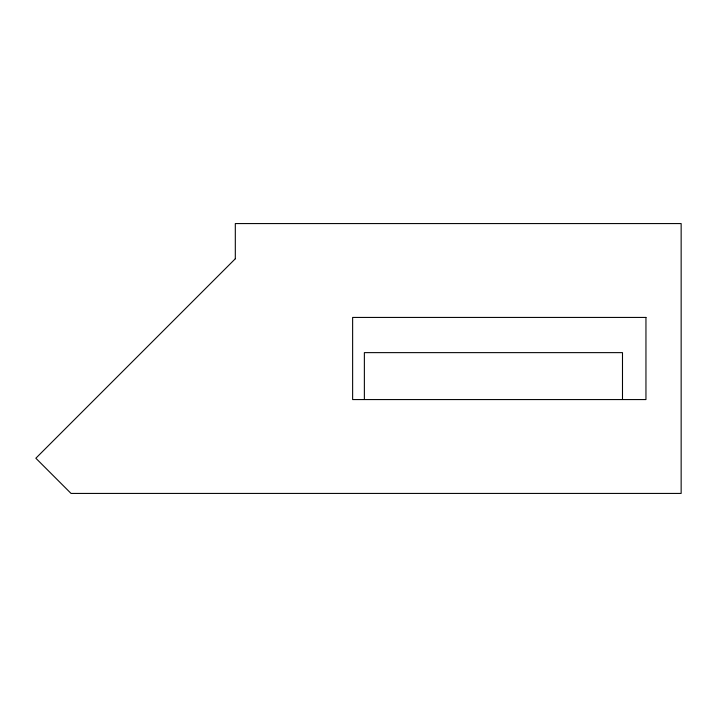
<?xml version="1.0" encoding="UTF-8"?>
<svg xmlns="http://www.w3.org/2000/svg" width="717" height="717" viewBox="0 0 717 717"><rect width="100%" height="100%" fill="white"/><g stroke="black" fill="none" stroke-linecap="round" stroke-linejoin="round"><path stroke-width="1.08" d="M622.49 399.315L622.49 352.63L364.37 352.63L364.37 399.315M235.31 258.774L35.85 458.226L71.046 493.43L681.15 493.43L681.15 223.57L235.31 223.57L235.31 258.774M645.954 317.434L352.63 317.434L352.63 399.566L645.954 399.566L645.954 317.434"/></g></svg>
